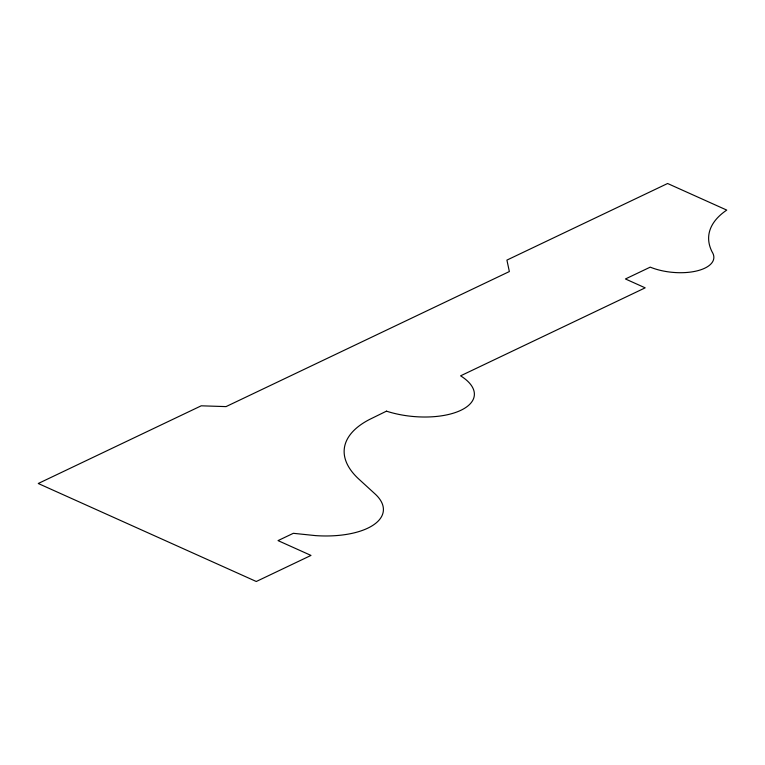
<?xml version="1.0" encoding="UTF-8"?>
<svg xmlns="http://www.w3.org/2000/svg" width="765" height="765" viewBox="0 0 765 765"><rect width="100%" height="100%" fill="white"/><g stroke="black" fill="none" stroke-linecap="round" stroke-linejoin="round"><path stroke-width="1.15" d="M386.468 411.159L369.868 419.297A123.347 55.615 5.5 0 0 359.426 479.636L375.146 494.018A69.156 31.183 5.5 0 1 315.467 535.605L293.339 533.31L278.03 540.606L310.992 555.419L256.285 581.496L38.25 483.499L201.224 405.813L226.038 406.607L509.356 271.556L506.918 260.1L667.606 183.504L726.75 210.088A126.474 57.021 5.5 0 0 712.186 252.048A40.124 18.092 5.5 0 1 696.915 270.906A40.124 18.092 5.5 0 1 650.24 267.138L625.435 278.967L645.182 287.841L460.587 375.835A59.67 26.909 5.5 0 1 460.884 410.289A59.67 26.909 5.5 0 1 386.468 411.159"/></g></svg>
